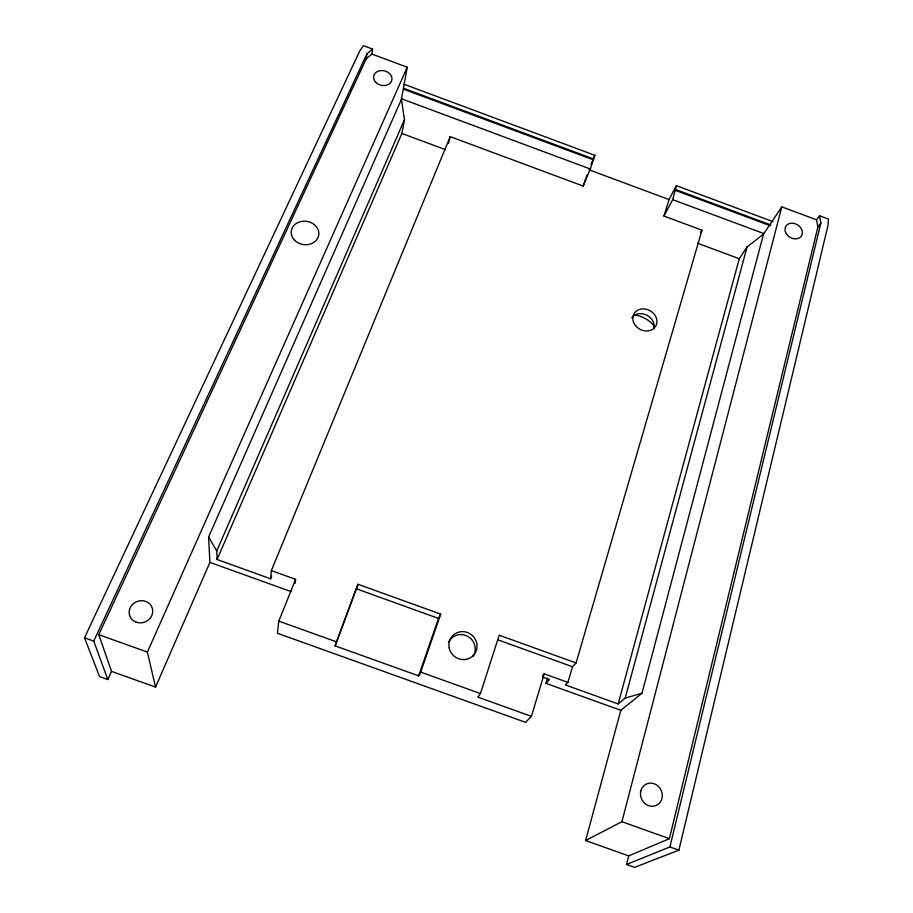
<?xml version="1.0" encoding="UTF-8"?>
<svg xmlns="http://www.w3.org/2000/svg" width="913" height="913" viewBox="0 0 913 913"><rect width="100%" height="100%" fill="white"/><g stroke="black" fill="none" stroke-linecap="round" stroke-linejoin="round"><path stroke-width="1.37" d="M371.865 54.061L372.584 49.074L363.408 45.65L359.711 51.048L84.521 637.799L99.54 676.579L107.825 679.523L111.523 671.386L98.775 634.695L366.273 58.729L371.865 54.061L407.232 67.242L401.4 99.391L404.493 119.66L216.758 550.938L217.066 559.498L270.647 578.796L271.332 570.602L450.2 136.653L583.179 186.058L590.3 169.008L594.842 155.301L404.025 84.247M271.332 570.602L295.595 579.344L278.807 621.125L277.438 633.268L525.591 722.343L531.412 716.351L544.205 673.851L567.92 682.388L572.497 666.73L576.092 662.952L701.971 230.202L663.934 216.061L669.024 199.559L676.373 185.659L773.094 221.665M366.273 58.729L366.958 53.753L372.584 49.074M295.047 583.316L295.595 579.344M217.066 559.498L401.88 133.469L404.493 119.66M628.703 855.903L626.523 864.463L634.615 867.35L678.884 850.151L827.965 225.579L828.479 219.063L819.486 215.708L816.519 219.805L817.888 227.006L669.4 838.682L628.703 855.903L585.621 840.531L620.84 710.314L641.965 693.252L763.519 234.093L781.802 206.863L816.519 219.805M626.523 864.463L669.914 846.944L820.878 222.943L819.486 215.708M448.545 143.421L450.2 136.653M585.621 840.531L621.913 821.7L781.802 206.863M335.105 645.856L357.976 584.274L440.682 614.107L420.699 672.094L418.679 675.871L335.105 645.856L357.976 584.274M567.92 682.388L565.421 684.944L618.169 703.934L625.2 698.103L747.074 246.955L763.519 234.093M618.169 703.934L739.29 258.721L747.074 246.955M620.84 710.314L545.985 683.369L547.56 678.085M663.934 216.061L672.676 199.65L676.373 185.659M531.412 716.351L477.807 697.098L480.455 693.56L499.194 635.22L576.092 662.952M418.679 675.871L438.502 618.421L440.682 614.107M583.179 186.058L587.105 174.748M270.647 578.796L271.732 576.149M591.031 164.488L594.842 155.301M111.523 671.386L155.541 687.09L209.91 562.385L208.598 537.004L401.4 99.391M155.541 687.09L147.392 652.076L407.232 67.242M107.825 679.523L93.742 641.097L366.958 53.753M700.545 232.598L701.971 230.202M817.888 227.006L820.878 222.943M542.505 675.768L544.205 673.851M545.985 683.369L549.489 679.546L542.961 677.195M625.2 698.103L641.965 693.252M98.775 634.695L147.392 652.076M621.913 821.7L669.4 838.682M84.521 637.799L93.742 641.097M669.914 846.944L678.884 850.151M209.91 562.385L291.087 591.601M278.807 621.125L336.212 641.748M420.699 672.094L480.455 693.56M356.663 588.908L438.502 618.421M497.733 639.785L572.497 666.73M401.88 133.469L445.578 149.686M697.475 243.2L739.29 258.721M403.398 88.196L593.564 158.988M675.221 189.39L770.823 224.975M403.637 89.223L593.461 159.878M675.517 190.418L770.218 225.671M401.503 98.775L590.3 169.008M672.676 199.65L763.861 233.58M588.839 169.727L669.024 199.559M208.598 537.004L216.758 550.938M634.17 314.848A26.762 22.791 29 0 1 654.142 325.987M631.773 317.815A12.405 10.499 28.9 0 1 646.712 315.133A12.405 10.499 28.9 0 1 653.754 328.828M448.397 642.512A14.197 13.695 40.1 0 1 467.833 636.441A14.197 13.695 40.1 0 1 473.002 656.424M634.478 324.104A12.485 10.545 28.9 0 0 655.386 326.671A12.485 10.545 28.9 0 0 644.795 308.982A12.485 10.545 28.9 0 0 634.478 324.104M449.207 648.059A14.311 13.786 39.8 0 0 472.443 656.321A14.311 13.786 39.8 0 0 467.308 632.447A14.311 13.786 39.8 0 0 449.207 648.059M375.779 82.318A9.301 7.395 13.5 0 0 391.46 81.257A9.301 7.395 13.5 0 0 381.063 70.563A9.301 7.395 13.5 0 0 375.779 82.318M786.401 233.888A9.187 7.281 31.5 0 0 801.466 235.942A9.187 7.281 31.5 0 0 793.214 223.274A9.187 7.281 31.5 0 0 786.401 233.888M136.265 622.198A11.903 10.967 -21 0 0 152.654 609.907A11.903 10.967 -21 0 0 133.914 603.253A11.903 10.967 -21 0 0 136.265 622.198M640.823 790.932A11.789 10.705 64.1 0 0 654.301 806.065A11.789 10.705 64.1 0 0 659.049 787.074A11.789 10.705 64.1 0 0 640.823 790.932M294.351 239.959A13.878 11.721 9 0 0 317.986 237.665A13.878 11.721 9 0 0 302.774 221.254A13.878 11.721 9 0 0 294.351 239.959"/></g></svg>
